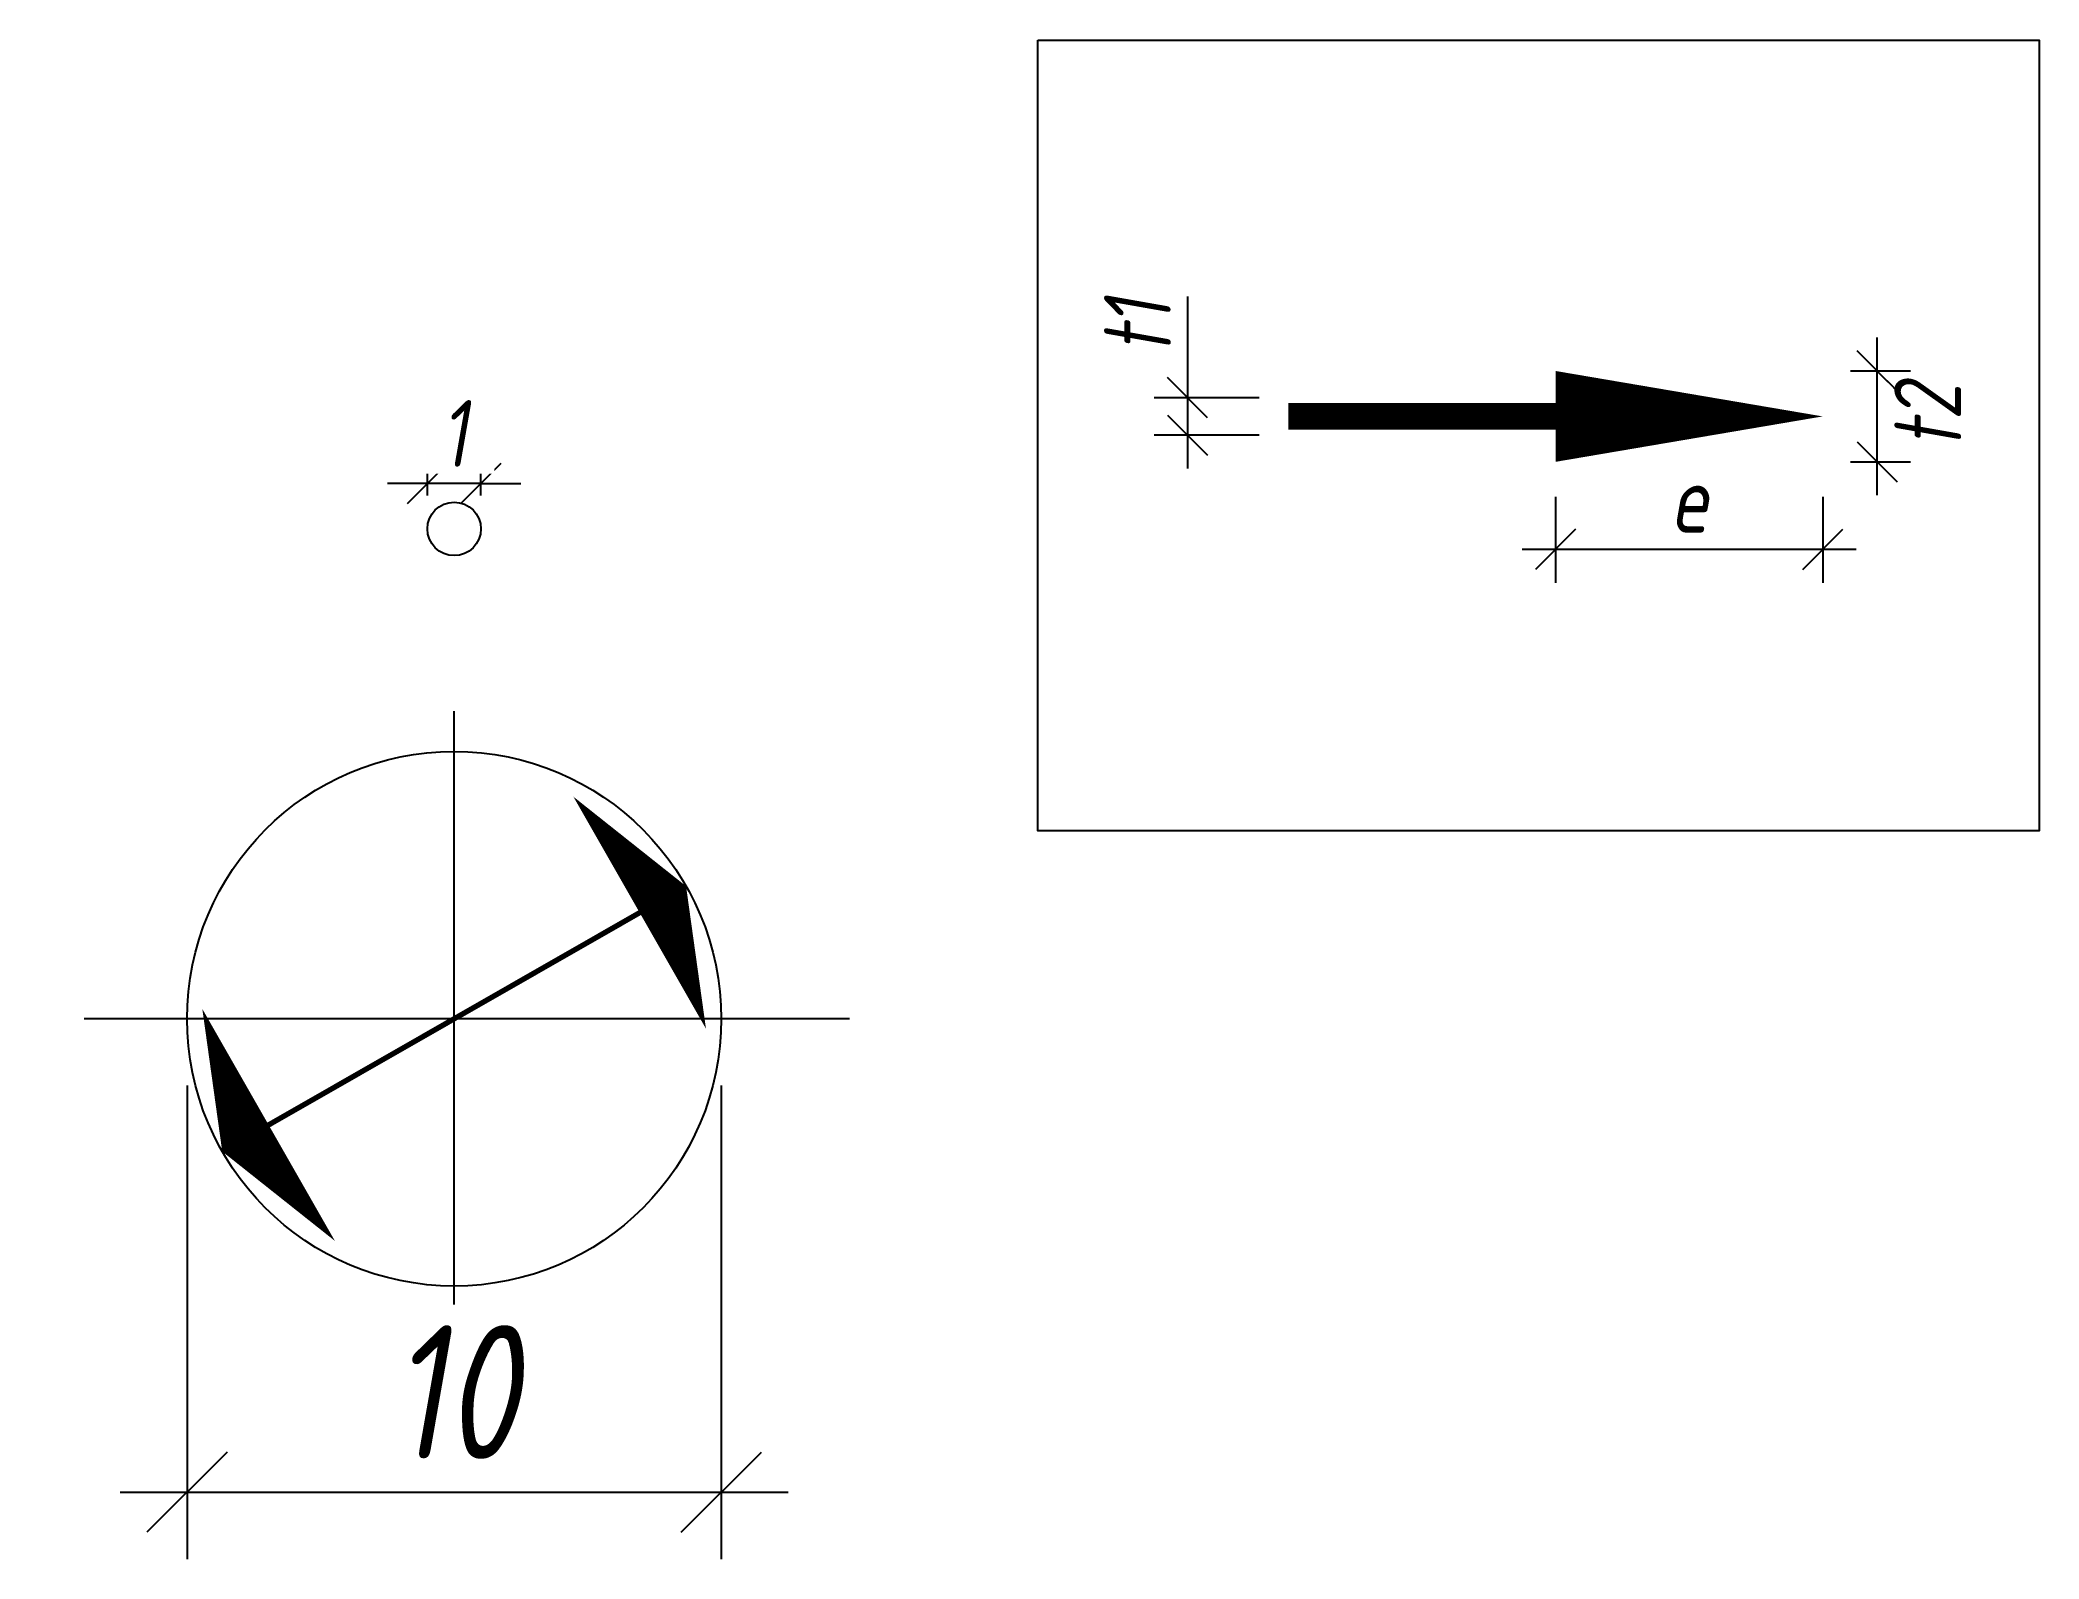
# Model space of a CAD drawing. Header units: millimetres. Extents: x 91.8 to 129.2, y 199.2 to 227.6.
import ezdxf

# ---------------------------------------------------------------- set-up
doc = ezdxf.new("R2010")
doc.units = ezdxf.units.MM
doc.styles.add('MpTextStyle', font='isocpeur.ttf', dxfattribs={"width": 0.8, "oblique": 10, "height": 2.5})
doc.dimstyles.new('MpDimStyle', dxfattribs={"dimscale": 100, "dimtxt": 2.5, "dimasz": 1.5, "dimexe": 1.25, "dimexo": 1.25, "dimtad": 1, "dimdec": 1, "dimdsep": 46, "dimtxsty": 'MpTextStyle', "dimblk": 'OBLIQUE', "dimcen": 2.5, "dimdle": 1.25, "dimadec": 0, "dimazin": 0, "dimtfac": 1, "dimtdec": 1, "dimtix": 1, "dimtmove": 2, "dimatfit": 3, "dimfxl": 1, "dimtfill": 1, "dimarcsym": 0})

# ---------------------------------------------------------------- blocks, each defined once
blk = doc.blocks.new('_Oblique')
at = {"color": 0, "linetype": 'ByBlock', "lineweight": -2}
blk.add_line((-0.5, -0.5), (0.5, 0.5), dxfattribs=at)
blk = doc.blocks.new('*D3')
at = {"color": 0, "lineweight": -2, "transparency": 16777216}
for p, q in [((120.199, 219.044), (120.199, 217.439)), ((125.199, 219.044), (125.199, 217.439)), ((125.824, 218.064), (119.574, 218.064))]:
    blk.add_line(p, q, dxfattribs=at)
at = {"layer": 'Defpoints', "color": 0, "transparency": 16777216}
for p in [(120.199, 219.669), (125.199, 219.669), (120.199, 218.064)]:
    blk.add_point(p, dxfattribs=at)
at = {"color": 0, "lineweight": -2, "transparency": 16777216, "xscale": 0.75, "yscale": 0.75, "zscale": 0.75, "rotation": 180}
blk.add_blockref('_Oblique', (120.199, 218.064), dxfattribs=at)
at = {"color": 0, "lineweight": -2, "transparency": 16777216, "xscale": 0.75, "yscale": 0.75, "zscale": 0.75}
blk.add_blockref('_Oblique', (125.199, 218.064), dxfattribs=at)
at = {"color": 0, "transparency": 16777216, "insert": (122.699, 219.001), "char_height": 1.25, "attachment_point": 5, "style": 'MpTextStyle', "bg_fill": 3, "box_fill_scale": 1.1, "bg_fill_color": 256, "bg_fill_true_color": 13158600, "bg_fill_transparency": 0}
blk.add_mtext('e', dxfattribs=at)
blk = doc.blocks.new('*D4')
at = {"color": 0, "lineweight": -2, "transparency": 16777216}
for p, q in [((126.219, 219.076), (126.219, 222.026)), ((125.719, 221.401), (126.844, 221.401)), ((125.719, 219.701), (126.844, 219.701))]:
    blk.add_line(p, q, dxfattribs=at)
at = {"layer": 'Defpoints', "color": 0, "transparency": 16777216}
for p in [(124.662, 221.401), (126.219, 221.401), (124.721, 219.701)]:
    blk.add_point(p, dxfattribs=at)
at = {"color": 0, "transparency": 16777216, "insert": (127.165, 220.566), "char_height": 1.25, "attachment_point": 5, "rotation": 90, "style": 'MpTextStyle', "bg_fill": 3, "box_fill_scale": 1.1, "bg_fill_color": 256, "bg_fill_true_color": 13158600, "bg_fill_transparency": 0}
blk.add_mtext('t2', dxfattribs=at)
at = {"color": 0, "lineweight": -2, "transparency": 16777216, "xscale": 0.75, "yscale": 0.75, "zscale": 0.75}
for p, rotation in [((126.219, 221.401), 90), ((126.219, 219.701), 270)]:
    blk.add_blockref('_Oblique', p, dxfattribs=dict(at, rotation=rotation))
blk = doc.blocks.new('*U15')
at = {"color": 0, "linetype": 'Continuous', "lineweight": -2}
blk.add_lwpolyline([(10, 0, 0, 1.7, 0), (5, 0, 1.7, 1.7, 0)], format="xyseb", dxfattribs=at)
at = {"color": 0, "linetype": 'Continuous', "lineweight": -2, "const_width": 0.5}
blk.add_lwpolyline([(5, 0), (0, 0)], dxfattribs=at)
blk = doc.blocks.new('*D5')
at = {"color": 0, "lineweight": -2, "transparency": 16777216}
for p, q in [((113.311, 221.526), (113.311, 219.576)), ((114.652, 220.901), (112.686, 220.901)), ((114.652, 220.201), (112.686, 220.201))]:
    blk.add_line(p, q, dxfattribs=at)
at = {"layer": 'Defpoints', "color": 0, "transparency": 16777216}
for p in [(115.277, 220.901), (113.311, 220.201), (115.277, 220.201)]:
    blk.add_point(p, dxfattribs=at)
at = {"color": 0, "lineweight": -2, "transparency": 16777216, "xscale": 0.75, "yscale": 0.75, "zscale": 0.75}
for p, rotation in [((113.311, 220.901), 90), ((113.311, 220.201), 270)]:
    blk.add_blockref('_Oblique', p, dxfattribs=dict(at, rotation=rotation))
at = {"color": 0, "transparency": 16777216, "insert": (112.373, 222.24), "char_height": 1.25, "attachment_point": 5, "rotation": 90, "style": 'MpTextStyle', "bg_fill": 3, "box_fill_scale": 1.1, "bg_fill_color": 256, "bg_fill_true_color": 13158600, "bg_fill_transparency": 0}
blk.add_mtext('t1', dxfattribs=at)
blk = doc.blocks.new('*D6')
at = {"layer": 'Defpoints', "color": 0, "lineweight": -2, "transparency": 16777216}
for p, q in [((99.085, 219.072), (99.085, 219.92)), ((100.085, 219.072), (100.085, 219.92)), ((99.085, 219.295), (98.335, 219.295)), ((100.085, 219.295), (99.085, 219.295)), ((100.085, 219.295), (100.835, 219.295))]:
    blk.add_line(p, q, dxfattribs=at)
at = {"layer": 'Defpoints', "color": 0, "transparency": 16777216}
for p in [(99.085, 219.295), (99.085, 218.447), (100.085, 218.447)]:
    blk.add_point(p, dxfattribs=at)
at = {"layer": 'Defpoints', "color": 0, "lineweight": -2, "transparency": 16777216, "xscale": 0.75, "yscale": 0.75, "zscale": 0.75}
blk.add_blockref('_Oblique', (99.085, 219.295), dxfattribs=at)
at = {"layer": 'Defpoints', "color": 0, "lineweight": -2, "transparency": 16777216, "xscale": 0.75, "yscale": 0.75, "zscale": 0.75, "rotation": 180}
blk.add_blockref('_Oblique', (100.085, 219.295), dxfattribs=at)
at = {"layer": 'Defpoints', "color": 0, "transparency": 16777216, "insert": (99.585, 220.232), "char_height": 1.25, "attachment_point": 5, "style": 'MpTextStyle', "bg_fill": 3, "box_fill_scale": 1.1, "bg_fill_color": 256, "bg_fill_true_color": 13158600, "bg_fill_transparency": 0}
blk.add_mtext('1', dxfattribs=at)
blk = doc.blocks.new('*D7')
at = {"layer": 'Defpoints', "color": 0, "lineweight": -2, "transparency": 16777216}
for p, q in [((94.585, 208.031), (94.585, 199.174)), ((104.585, 208.031), (104.585, 199.174)), ((93.335, 200.424), (105.835, 200.424))]:
    blk.add_line(p, q, dxfattribs=at)
at = {"layer": 'Defpoints', "color": 0, "transparency": 16777216}
for p in [(94.585, 209.281), (104.585, 209.281), (104.585, 200.424)]:
    blk.add_point(p, dxfattribs=at)
at = {"layer": 'Defpoints', "color": 0, "lineweight": -2, "transparency": 16777216, "xscale": 1.5, "yscale": 1.5, "zscale": 1.5, "rotation": 180}
blk.add_blockref('_Oblique', (94.585, 200.424), dxfattribs=at)
at = {"layer": 'Defpoints', "color": 0, "lineweight": -2, "transparency": 16777216, "xscale": 1.5, "yscale": 1.5, "zscale": 1.5}
blk.add_blockref('_Oblique', (104.585, 200.424), dxfattribs=at)
at = {"layer": 'Defpoints', "color": 0, "transparency": 16777216, "insert": (99.585, 202.299), "char_height": 2.5, "attachment_point": 5, "style": 'MpTextStyle', "bg_fill": 3, "box_fill_scale": 1.1, "bg_fill_color": 256, "bg_fill_true_color": 13158600, "bg_fill_transparency": 0}
blk.add_mtext('10', dxfattribs=at)
blk = doc.blocks.new('*U16')
at = {"color": 0, "linetype": 'Continuous', "lineweight": -2}
for points in [[(0, 0, 0, 5, 0), (1, 0, 5, 5, 0)], [(10, 0, 0, 5, 0), (9, 0, 5, 5, 0)], [(9, 0, 0.1, 0.1, 0), (1, 0, 0.1, 0.1, 0)]]:
    blk.add_lwpolyline(points, format="xyseb", dxfattribs=at)

msp = doc.modelspace()

# ---------------------------------------------------------------- linework, layer by layer
at = {"layer": 'Defpoints', "color": 3}
for centre, radius in [((99.585, 218.447), 0.5), ((99.585, 209.281), 5)]:
    msp.add_circle(centre, radius, dxfattribs=at)

# ---------------------------------------------------------------- dimensions: what is measured, and where the dimension line sits
dim = msp.add_linear_dim(base=(120.199, 218.064), p1=(125.199, 219.669), p2=(120.199, 219.669), text='e', dimstyle='MpDimStyle')
dim.commit()
dim.dimension.update_dxf_attribs({"geometry": '*D3', "text_midpoint": (122.699, 219.001)})

# ---------------------------------------------------------------- next in the draw order: dimensions: what is measured, and where the dimension line sits
dim = msp.add_linear_dim(base=(126.219, 221.401), p1=(124.721, 219.701), p2=(124.662, 221.401), angle=90, text='t2', dimstyle='MpDimStyle', override={"dimfxlon": 1})
dim.commit()
dim.dimension.update_dxf_attribs({"geometry": '*D4', "text_midpoint": (127.165, 220.566), "dimtype": 160})
for base, p1, p2, picture, middle in [((99.085, 219.295), (100.085, 218.447), (99.085, 218.447), '*D6', (99.585, 220.232)), ((104.585, 200.424), (94.585, 209.281), (104.585, 209.281), '*D7', (99.585, 202.299))]:
    dim = msp.add_linear_dim(base=base, p1=p1, p2=p2, dimstyle='MpDimStyle', dxfattribs=at)
    dim.commit()
    dim.dimension.update_dxf_attribs({"geometry": picture, "text_midpoint": middle})

# ---------------------------------------------------------------- next in the draw order: linework, layer by layer
msp.add_lwpolyline([(110.507, 227.593), (129.247, 227.593), (129.247, 212.798), (110.507, 212.798)], close=True)
for points in [[(99.585, 203.934), (99.585, 215.038)], [(106.981, 209.281), (92.658, 209.281)]]:
    msp.add_lwpolyline(points, dxfattribs=at)

# ---------------------------------------------------------------- next in the draw order: block references
msp.add_blockref('*U15', (115.199, 220.551))
at = {"color": 2, "rotation": 29.75870516309348}
msp.add_blockref('*U16', (95.244, 206.799), dxfattribs=at)

# ---------------------------------------------------------------- next in the draw order: dimensions: what is measured, and where the dimension line sits
dim = msp.add_linear_dim(base=(113.311, 220.201), p1=(115.277, 220.901), p2=(115.277, 220.201), angle=90, text='t1', dimstyle='MpDimStyle', override={"dimfxl": 3, "dimfxlon": 1})
dim.commit()
dim.dimension.update_dxf_attribs({"geometry": '*D5', "text_midpoint": (112.373, 222.24), "dimtype": 160})

# ---------------------------------------------------------------- next in the draw order: linework, layer by layer
msp.add_line((113.311, 222.795), (113.311, 221.526))

doc.saveas('drawing.dxf')
